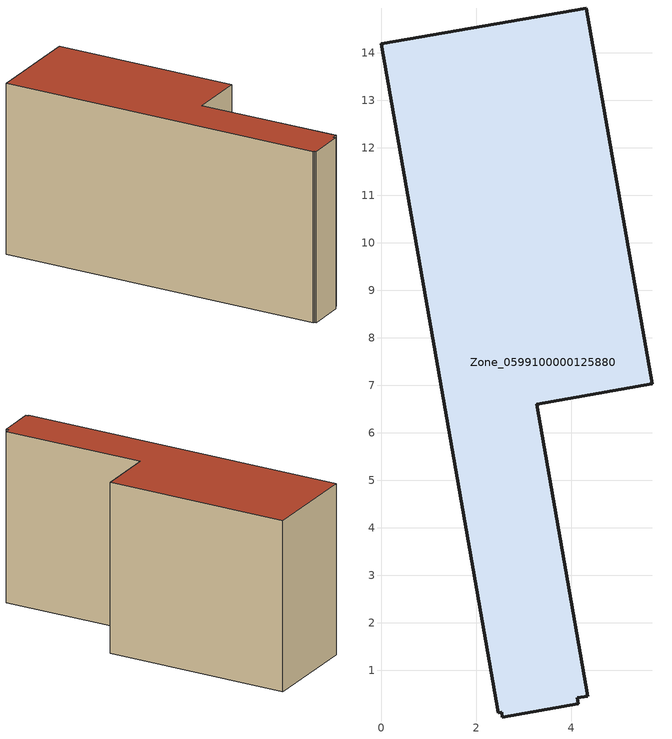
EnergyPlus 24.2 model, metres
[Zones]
Zone_0599100000125880
 floor ground (C_G): 5.71,7.03 3.27,6.6 4.35,0.46 4.13,0.41 4.15,0.29 2.55,0.01 2.54,0.12 2.46,0.1 0,14.19 4.32,14.94 z0
 wall outside (C_F): 3.27,6.6 5.71,7.03 4.32,14.94 0,14.19 2.46,0.1 2.54,0.12 2.55,0.01 4.15,0.29 4.13,0.41 4.35,0.46 3.27,6.6 z0:7.54
 roof outside (C_R): 4.13,0.41 4.35,0.46 3.27,6.6 5.71,7.03 4.32,14.94 0,14.19 2.46,0.1 2.54,0.12 2.55,0.01 4.15,0.29 z7.54
[BUILDING]
Pand.0599100000125880: North Axis=0; Terrain=City; Loads Convergence Tolerance Value=0.04; Temperature Convergence Tolerance Value=0.4; Solar Distribution=FullExterior; Maximum Number of Warmup Days=25; Minimum Number of Warmup Days=1
[Site:Location]
Rotterdam.The.Hague.AP_ZH_NLD Design_Conditions: Latitude=51.96; Longitude=4.45; Time Zone=1; Elevation=-4.5
[SITE:GROUNDTEMPERATURE:BUILDINGSURFACE]
18, 18, 18, 18, 18, 18, 18, 18, 18, 18, 18, 18
[MATERIAL] Thermal Absorptance=0.9; Solar Absorptance=0.7; Visible Absorptance=0.7
Name | Roughness | Thickness | Conductivity | Density | Specific Heat
G.TI.1946 | MediumSmooth | 0.15 | 1 | 540 | 1210
F.TI.1946 | Rough | 0.3 | 0.857143 | 1920 | 840
R.TI.1946 | MediumRough | 0.2 | 0.1 | 1500 | 1000
[CONSTRUCTION]
C_G: G.TI.1946
C_F: F.TI.1946
C_R: R.TI.1946
[ZONE]
Zone_0599100000125880: Type=1; Multiplier=1; Ceiling Height=Autocalculate; Volume=Autocalculate; Floor Area=autocalculate; Part of Total Floor Area=Yes
[ZONEINFILTRATION:DESIGNFLOWRATE]
Infil_Zone_0599100000125880: Zone or ZoneList or Space or SpaceList=Zone_0599100000125880; Schedule=AlwaysOn; Design Flow Rate Calculation Method=Flow/Area; Flow Rate per Floor Area=0.003; Constant Term Coefficient=1; Temperature Term Coefficient=0; Velocity Term Coefficient=0; Velocity Squared Term Coefficient=0
[HVACTEMPLATE:ZONE:IDEALLOADSAIRSYSTEM]
Zone_0599100000125880: Maximum Heating Supply Air Temperature=50; Minimum Cooling Supply Air Temperature=13; Maximum Heating Supply Air Humidity Ratio=0.0156; Minimum Cooling Supply Air Humidity Ratio=0.0077; Heating Limit=NoLimit; Cooling Limit=NoLimit; Dehumidification Control Type=ConstantSensibleHeatRatio; Cooling Sensible Heat Ratio=0.7; Dehumidification Setpoint=60; Humidification Control Type=None; Humidification Setpoint=30; Outdoor Air Method=None; Outdoor Air Flow Rate per Person=0.00944; Outdoor Air Flow Rate per Zone Floor Area=0; Outdoor Air Flow Rate per Zone=0; Demand Controlled Ventilation Type=None; Outdoor Air Economizer Type=NoEconomizer; Heat Recovery Type=None; Sensible Heat Recovery Effectiveness=0.7; Latent Heat Recovery Effectiveness=0.65
[ZONECONTROL:THERMOSTAT]
ThermostatControl_Zone_0599100000125880: Zone or ZoneList=Zone_0599100000125880; Control Type Schedule=DualSetpointControlType; Control 1=Thermostat_Zone_0599100000125880; Temperature Difference Between Cutout And Setpoint=0
[THERMOSTATSETPOINT:DUALSETPOINT]
Thermostat_Zone_0599100000125880: Heating Setpoint Temperature Schedule=HeatingSetpoint_Zone_0599100000125880; Cooling Setpoint Temperature Schedule=CoolingSetpoint_Zone_0599100000125880
[SCHEDULE:COMPACT]
HeatingSetpoint_Zone_0599100000125880: Through: 12/31, For: AllDays, Until: 24:00, 21
CoolingSetpoint_Zone_0599100000125880: Through: 12/31, For: AllDays, Until: 24:00, 24
DualSetpointControlType: Through: 12/31, For: AllDays, Until: 24:00, 4
AlwaysOn: Through: 12/31, For: AllDays, Until: 24:00, 1
